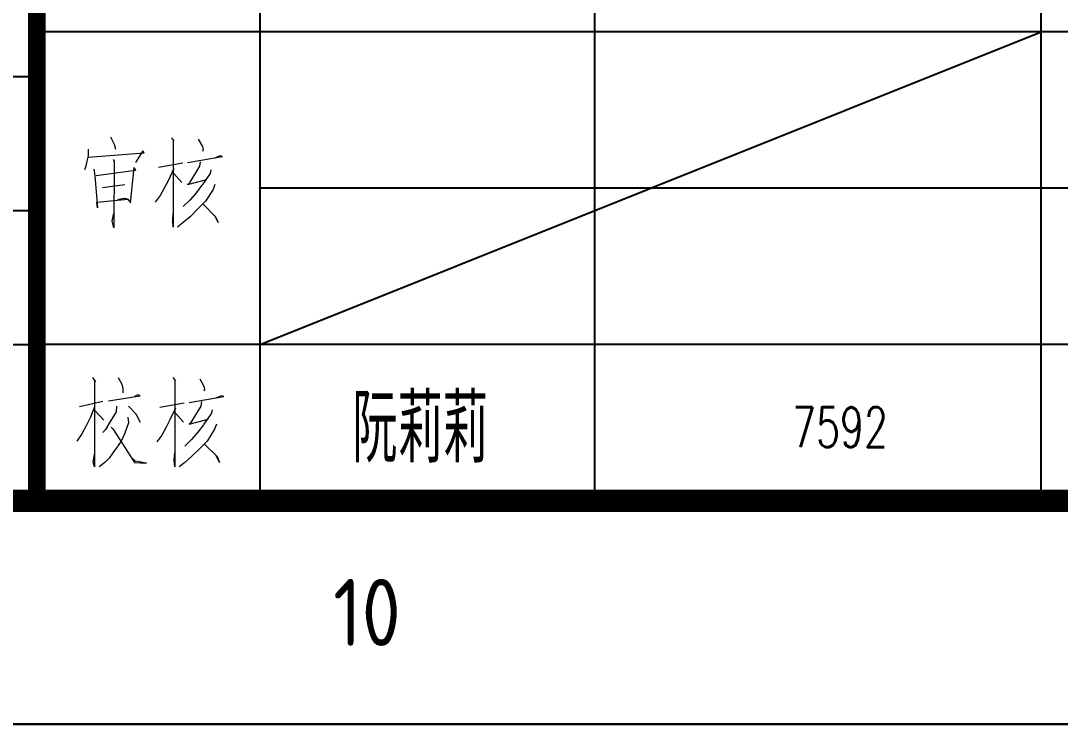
# Model space of a CAD drawing. Extents: x 175045 to 467920, y -30962 to 28493.
# Drawn here: x 356678 to 361335, y -30937 to -27783 of the extents above; entities that cross this region are included whole.
import ezdxf
from ezdxf.enums import TextEntityAlignment as Align

# ---------------------------------------------------------------- set-up
doc = ezdxf.new("R2010")
doc.units = 0
doc.header["$LTSCALE"] = 1000
doc.header["$MEASUREMENT"] = 0
doc.layers.add('HQ1', color=7, linetype='Continuous')
doc.layers.add('PUB_TEXT', color=7, linetype='Continuous')
doc.styles.add('HZ', font='geditxt.shx', dxfattribs={"width": 0.7, "bigfont": 'dxt.shx'})
doc.styles.get("Standard").update_dxf_attribs({"font": 'GBENOR', "bigfont": 'GBCBIG'})

# ---------------------------------------------------------------- blocks, each defined once
blk = doc.blocks.new('GEDI_WK_A1')
at = {"color": 3}
for points, const_width in [([(0, 0), (841, 0), (841, 594), (0, 594)], 0.1), ([(25, 10), (831, 10), (831, 584), (25, 584)], 1)]:
    blk.add_lwpolyline(points, close=True, dxfattribs=dict(at, const_width=const_width))
blk.add_text('10', height=3, dxfattribs=at).set_placement((665.792, 5), align=Align.MIDDLE)
blk = doc.blocks.new('GEDI_HQ1_2012')
at = {"layer": 'HQ1', "color": 2}
for p, q in [((0, 0), (0, 37)), ((-65, 19), (0, 19)), ((-65, 13), (0, 13)), ((-65, 7), (0, 7)), ((0, 0), (0, 7)), ((-65, 0), (0, 0))]:
    blk.add_line(p, q, dxfattribs=at)

msp = doc.modelspace()

# ---------------------------------------------------------------- linework, layer by layer
at = {"color": 2}
for p, q in [((357750.1, -29931.7), (357750.1, -27131.7)), ((359250.1, -29931.7), (359250.1, -27131.7)), ((361250.1, -29931.7), (361250.1, -27131.7)), ((365750.1, -27831.7), (356750.1, -27831.7)), ((374750.1, -28531.7), (357750.1, -28531.7)), ((374750.1, -29231.7), (356750.1, -29231.7))]:
    msp.add_line(p, q, dxfattribs=at)
at = {"color": 1}
msp.add_line((357750.1, -29231.7), (361250.1, -27831.7), dxfattribs=at)
at = {"color": 7}
msp.add_line((374750.1, -29931.7), (356750.1, -29931.7), dxfattribs=at)
at = {"color": 2, "const_width": 80}
msp.add_lwpolyline([(356750.1, -29931.7), (356750.1, -25931.7)], dxfattribs=at)
at = {"color": 7, "lineweight": 0}
for points in [[(357080.7, -28302.3), (357097.1, -28335.3), (357102.6, -28358)], [(357353.6, -28306.3), (357364.5, -28321.9), (357361.4, -28318.8), (357361.4, -28706.2), (357359.1, -28676.4), (357361.4, -28643.5)], [(357473.6, -28312.5), (357492.4, -28345.5), (357495.5, -28358), (357492.4, -28368.2)], [(356980.3, -28358), (356980.3, -28387.8), (356974.8, -28410.6), (356969.3, -28434.1), (356963.8, -28450.6)], [(356980.3, -28394.1), (357231.2, -28374.5), (357225, -28365.1), (357192, -28417.6)], [(357425.7, -28417.6), (357581.8, -28391), (357570.8, -28387.8), (357548.1, -28398)], [(357005.4, -28446.6), (357010.9, -28476.4), (357021.9, -28620.7), (357019.5, -28594.8), (357158.3, -28581.5), (357141.8, -28578.4), (357111.3, -28584.7)], [(357158.3, -28581.5), (357169.3, -28598), (357186.5, -28440.4), (357192, -28453.7), (357016.4, -28476.4)], [(357091.6, -28404.3), (357097.1, -28410.6), (357094.8, -28709.3), (357088.5, -28679.5), (357094.8, -28643.5)], [(357364.5, -28443.5), (357339.5, -28496), (357319.8, -28535.2), (357303.4, -28565), (357280.6, -28594.8)], [(357403.8, -28420.8), (357294.8, -28440.4)], [(357481.4, -28414.5), (357479, -28434.1), (357431.2, -28512.5), (357425.7, -28515.6), (357512, -28492.9)], [(357364.5, -28466.2), (357400.6, -28506.2)], [(357529.2, -28450.6), (357526.1, -28466.2), (357492.4, -28515.6), (357490, -28518.8), (357464.9, -28551.7), (357436.7, -28584.7), (357406.1, -28614.5)], [(357044.6, -28529), (357144.2, -28515.6)], [(357548.1, -28515.6), (357540.2, -28538.4), (357506.5, -28590.9), (357473.6, -28623.9), (357436.7, -28659.9), (357406.1, -28686.6), (357381, -28706.2)], [(357495.5, -28604.3), (357551.2, -28659.9), (357562.2, -28686.6), (357545.7, -28653.7)], [(356999.6, -29379.8), (357013.7, -29399.4), (357008.2, -29393.1), (357008.2, -29779.7), (357002, -29757), (357008.2, -29724.1)], [(357114.1, -29379.8), (357130.6, -29409.6), (357136.1, -29429.2), (357136.1, -29448.8)], [(357360.1, -29379.8), (357371.1, -29395.5), (357368, -29392.4), (357368, -29779.7), (357365.6, -29749.9), (357368, -29717)], [(357480.1, -29386.1), (357498.9, -29419), (357502.1, -29431.6), (357498.9, -29441.8)], [(357071.8, -29484.9), (357213.7, -29462.1), (357202.7, -29458.2), (357188.6, -29465.3)], [(357432.3, -29491.2), (357588.3, -29464.5), (357577.4, -29461.4), (357554.6, -29471.6)], [(357008.2, -29510.8), (356991, -29557), (356971.4, -29596.2), (356952.6, -29632.3), (356929.8, -29665.3)], [(357046.7, -29488), (356940.8, -29510.8)], [(357107.8, -29507.6), (357105.5, -29534.3), (357077.2, -29579.8), (357058.4, -29612.7), (357046.7, -29626)], [(357161.1, -29507.6), (357194.9, -29543.7), (357202.7, -29560.2), (357213.7, -29579.8)], [(357371.1, -29517), (357346, -29569.6), (357326.4, -29608.8), (357310, -29638.6), (357287.2, -29668.4)], [(357410.3, -29494.3), (357301.3, -29513.9)], [(357488, -29488), (357485.6, -29507.6), (357437.8, -29586.1), (357432.3, -29589.2), (357518.6, -29566.4)], [(357010.6, -29527.2), (357049.8, -29570.4)], [(357158, -29557), (357161.1, -29582.9), (357144.7, -29629.2), (357127.4, -29665.3), (357107.8, -29694.3), (357091.4, -29717.8), (357074.9, -29740.5), (357055.3, -29760.1), (357030.2, -29779.7)], [(357371.1, -29539.8), (357407.2, -29579.8)], [(357535.8, -29524.1), (357532.7, -29539.8), (357498.9, -29589.2), (357496.6, -29592.3), (357471.5, -29625.3), (357443.3, -29658.2), (357412.7, -29688)], [(357083.5, -29602.5), (357091.4, -29609.6), (357188.6, -29760.1), (357241.9, -29763.3), (357191.7, -29753.9), (357177.6, -29740.5)], [(357554.6, -29589.2), (357546.8, -29611.9), (357513.1, -29664.5), (357480.1, -29697.4), (357443.3, -29733.5), (357412.7, -29760.1), (357387.6, -29779.7)], [(357502.1, -29677.8), (357557.8, -29733.5), (357568.7, -29760.1), (357552.3, -29727.2)]]:
    msp.add_lwpolyline(points, dxfattribs=at)

# ---------------------------------------------------------------- block references
at = {"xscale": 100, "yscale": 100, "zscale": 100}
for name, p in [('GEDI_WK_A1', (291650.1, -30931.7)), ('GEDI_HQ1_2012', (356750.1, -29931.7))]:
    msp.add_blockref(name, p, dxfattribs=at)

# ---------------------------------------------------------------- texts
at = {"layer": 'PUB_TEXT', "style": 'HZ', "width": 0.7}
for s, height, p in [('阮莉莉', 304.25, (358163.8, -29760.8)), ('7592', 178.56, (360134, -29691.4))]:
    msp.add_text(s, height=height, dxfattribs=at).set_placement(p)

doc.saveas('drawing.dxf')
